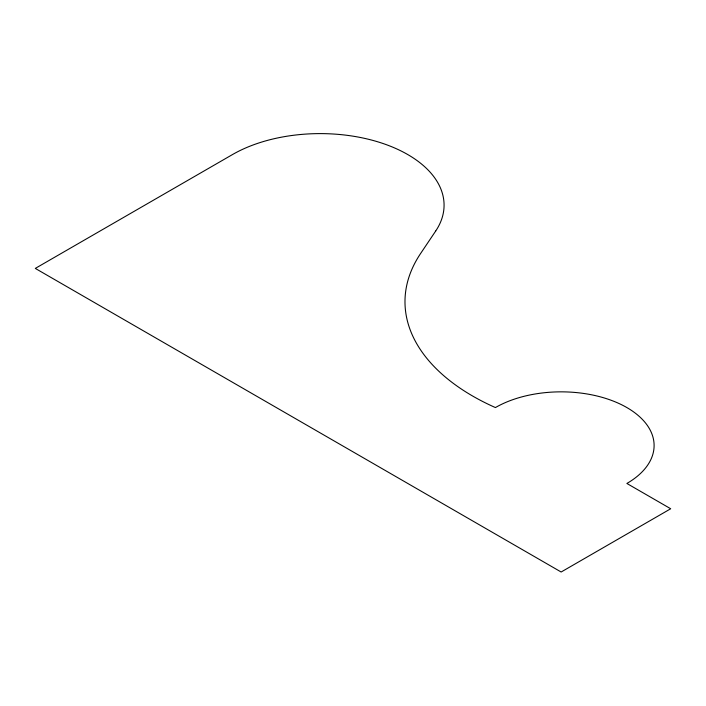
<?xml version="1.0" encoding="UTF-8"?>
<svg xmlns="http://www.w3.org/2000/svg" width="706" height="706" viewBox="0 0 706 706"><rect width="100%" height="100%" fill="white"/><g stroke="black" fill="none" stroke-linecap="round" stroke-linejoin="round"><path stroke-width="1.06" d="M435.699 231.021L420.599 253.516A231.038 133.39 0 0 0 495.418 407.565A92.954 53.665 0 0 1 626.875 407.565A92.954 53.665 0 0 1 626.875 483.46L670.7 508.761L561.146 572.01L35.3 268.412L232.495 154.561A123.947 71.562 0 0 1 387.806 145.215A123.947 71.562 0 0 1 435.699 231.021"/></g></svg>
